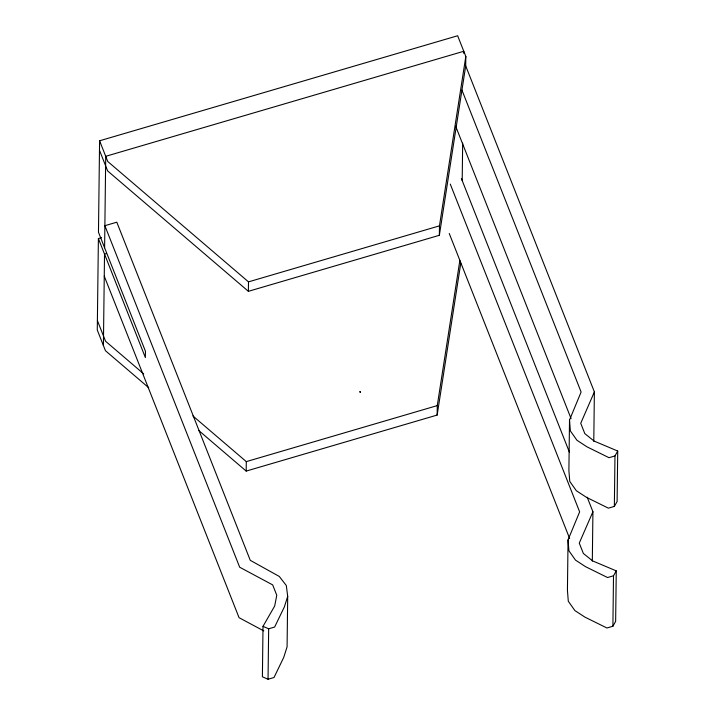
<?xml version="1.0" encoding="UTF-8"?>
<svg xmlns="http://www.w3.org/2000/svg" width="715" height="715" viewBox="0 0 715 715"><rect width="100%" height="100%" fill="white"/><g stroke="black" fill="none" stroke-linecap="round" stroke-linejoin="round"><path stroke-width="1.07" d="M101.575 237.621L98.393 238.551L97.276 330.008L105.445 350.707L148.684 387.691M99.474 150.248L107.643 170.948L248.382 291.327L439.35 235.306L465.706 65.905L465.823 56.449L457.654 35.75L99.591 140.792L98.473 232.241L145.449 351.262L145.368 357.572L98.393 238.551M103.407 345.533L104.524 254.075L106.508 253.494M104.605 247.765L105.722 156.317L463.776 51.274L463.758 53.375M460.773 263.263L437.151 415.066L246.183 471.087L246.3 461.622L192.889 415.942M248.382 291.327L248.498 281.871L107.759 161.492L99.591 140.792M263.013 626.349L262.396 676.801L268.045 679.25L274.015 677.498L283.748 657.371L287.081 646.843L287.698 596.381L286.313 585.522L279.279 576.433L250.268 560.328L116.804 222.195L104.873 225.69L239.677 567.218L272.683 584.897L276.768 595.246L274.685 606.016L263.013 626.349L268.661 628.789L274.632 627.046L284.364 606.91L287.698 596.381M268.045 679.25L268.661 628.789M360.119 392.285L360.128 391.659M437.151 415.066L437.267 405.602L459.861 260.403M439.35 235.306L439.466 225.851L465.823 56.449M462.203 180.573L462.659 143.125M450.271 184.095L579.642 511.86L568.05 539.87L567.433 590.331L568.291 601.235L574.878 610.574L584.977 617.152L606.928 627.993L612.898 626.242L615.642 621.335L616.259 570.874L592.628 560.9L583.36 553.464L579.266 543.114L592.923 511.743L587.185 497.211M461.944 90.108L581.107 392.017L569.515 420.036L568.899 470.497L569.757 481.392L576.344 490.731L586.434 497.318L608.394 508.159L614.355 506.408L617.108 501.492L617.724 451.04L594.094 441.066L584.816 433.621L580.732 423.271L594.38 391.909L465.706 65.905M592.315 561.105L592.923 511.743M593.781 441.271L594.38 391.909M612.898 626.242L613.506 575.781L616.259 570.874M614.355 506.408L614.972 455.947L617.724 451.04M248.498 281.871L439.466 225.851M246.3 461.622L437.267 405.602M614.972 455.947L609.01 457.698L587.051 446.866L576.96 440.279L570.373 430.939L569.515 420.036M613.506 575.781L607.544 577.532L585.585 566.7L575.495 560.113L568.908 550.773L568.05 539.87M263.764 630.907L239.06 617.68L104.256 276.151M143.715 373.874L105.561 341.243L97.392 320.543M198.707 430.475L246.183 471.087M455.625 126.126L571.079 418.624M461.381 178.5L569.56 452.568M449.243 233.492L569.614 538.449M359.922 391.454L360.333 392.49"/></g></svg>
